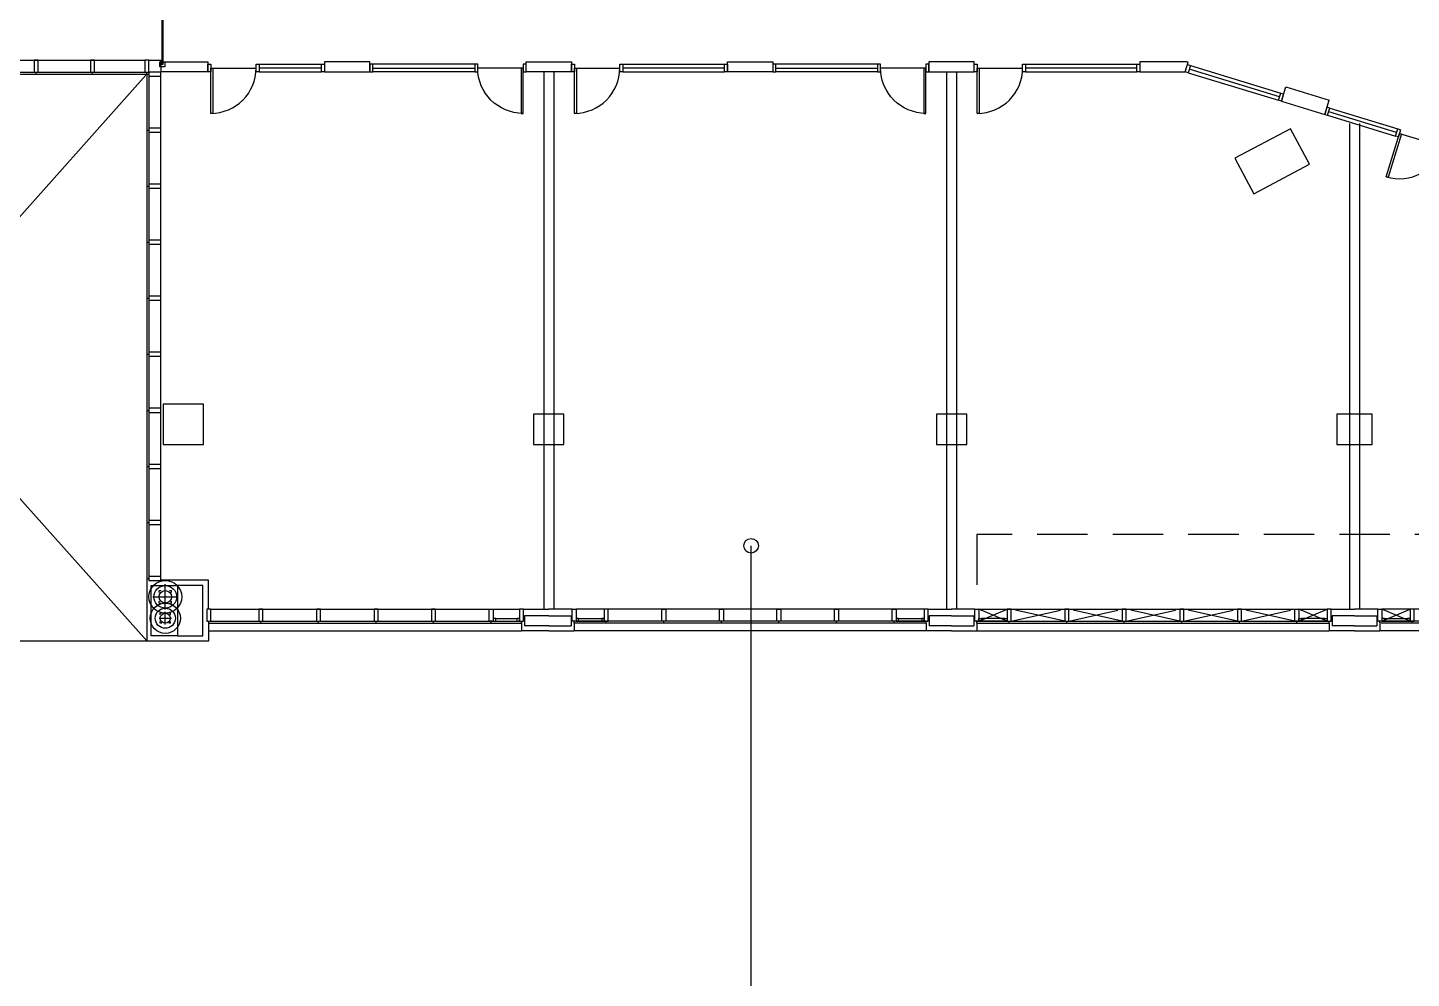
# Model space of a CAD drawing. Header units: millimetres. Extents: x -7448 to 427567, y 91657 to 341328.
# Drawn here: x 297826 to 325300, y 191642 to 210518 of the extents above; entities that cross this region are included whole.
import ezdxf

# ---------------------------------------------------------------- set-up
doc = ezdxf.new("R2010")
doc.units = ezdxf.units.MM
doc.header["$LTSCALE"] = 500
doc.header["$MEASUREMENT"] = 0
doc.linetypes.add('CONTINOUS', pattern=[0])
doc.linetypes.add('HOON1', pattern=[3, 2, -1])
doc.layers.add('e-plan', color=9, linetype='CONTINUOUS')
doc.layers.add('e-room-box', color=7, linetype='CONTINUOUS')

# ---------------------------------------------------------------- blocks, each defined once
blk = doc.blocks.new('2F 기둥 140514')
at = {"layer": 'e-plan', "ltscale": 0.5}
for points in [[(240598, 72200), (241398, 72200), (241398, 73000), (240598, 73000)], [(247953, 72200), (248553, 72200), (248553, 72800), (247953, 72800)], [(247953, 72200), (248553, 72200), (248553, 72800), (247953, 72800)], [(255953, 72200), (256553, 72200), (256553, 72800), (255953, 72800)], [(255953, 72200), (256553, 72200), (256553, 72800), (255953, 72800)], [(263903, 72200), (264603, 72200), (264603, 72800), (263903, 72800)], [(240883, 69400), (240883, 68400), (241383, 68400), (241383, 69400)]]:
    blk.add_lwpolyline(points, close=True, dxfattribs=at)
blk = doc.blocks.new('A$C786028D1')
at = {"layer": 'e-plan', "linetype": 'ByBlock'}
for p, q in [((-114678, -58992), (-114678, -58950)), ((-114678, -58950), (-114635, -58950)), ((-114553, -59325), (-114553, -58825)), ((-114470, -58950), (-114428, -58950)), ((-114428, -58992), (-114428, -58950)), ((-114803, -59075), (-114303, -59075)), ((-114678, -59200), (-114678, -59158)), ((-114678, -59200), (-114635, -59200)), ((-114470, -59200), (-114428, -59200)), ((-114428, -59200), (-114428, -59158)), ((-114678, -59500), (-114428, -59500)), ((-114619, -59400), (-114653, -59400)), ((-114653, -59434), (-114653, -59400)), ((-114653, -59600), (-114653, -59566)), ((-114619, -59600), (-114653, -59600)), ((-114553, -59625), (-114553, -59375)), ((-114453, -59400), (-114486, -59400)), ((-114453, -59600), (-114486, -59600)), ((-114453, -59434), (-114453, -59400)), ((-114453, -59600), (-114453, -59566))]:
    blk.add_line(p, q, dxfattribs=at)
for centre, radius in [((-114553, -59075), 325), ((-114553, -59500), 300)]:
    blk.add_circle(centre, radius, dxfattribs=at)
at = {"layer": 'e-plan', "linetype": 'CONTINOUS'}
for centre, radius in [((-114553, -59075), 225), ((-114553, -59500), 200)]:
    blk.add_circle(centre, radius, dxfattribs=at)
at = {"layer": 'e-plan', "linetype": 'Continuous'}
for centre, radius in [((-114553, -59075), 125), ((-114553, -59500), 100)]:
    blk.add_circle(centre, radius, dxfattribs=at)
blk = doc.blocks.new('A$C66941DA5')
at = {"layer": 'e-plan'}
blk.add_line((-900, 0), (0, 0), dxfattribs=at)
blk.add_lwpolyline([(-900, 0), (-860, 0), (-860, -900), (-900, -900)], close=True, dxfattribs=at)
blk.add_arc((-900, 0), 900, 270, 360, dxfattribs=at)
blk = doc.blocks.new('A$C6B9375F1')
at = {"layer": 'e-plan'}
blk.add_lwpolyline([(-30, 195), (-30, 155), (10, 155), (10, -80), (-70, -80), (-70, 155), (-30, 155)], dxfattribs=at)
blk = doc.blocks.new('syswin560')
at = {"layer": 'e-plan', "ltscale": 0.5}
for p, q in [((510, 0), (50, 0)), ((510, -50), (50, -50))]:
    blk.add_line(p, q, dxfattribs=at)
for points in [[(0, -50), (50, -50), (50, 0), (0, 0)], [(510, -50), (560, -50), (560, 0), (510, 0)]]:
    blk.add_lwpolyline(points, close=True, dxfattribs=at)
blk = doc.blocks.new('A$C3F8C4852')
at = {"layer": 'e-plan'}
for p, q in [((463, 430), (0, 430)), ((0, 300), (443, 300)), ((7537, 430), (8000, 430)), ((8000, 300), (7557, 300)), ((0, 100), (443, 100)), ((503, 195), (7497, 195)), ((503, 155), (7497, 155)), ((503, 155), (503, 0)), ((7497, 155), (7497, 0)), ((8000, 100), (7557, 100)), ((0, 0), (503, 0)), ((503, 0), (7497, 0)), ((8000, 0), (7497, 0))]:
    blk.add_line(p, q, dxfattribs=at)
at = {"layer": 'e-plan', "ltscale": 0.5}
for p, q in [((443, 300), (443, 100)), ((543, 430), (7457, 430)), ((7557, 300), (7557, 100))]:
    blk.add_line(p, q, dxfattribs=at)
at = {"layer": 'e-plan', "ltscale": 0.5, "rotation": 180}
blk.add_blockref('A$C6B9375F1', (473, 350), dxfattribs=at)
at = {"layer": 'e-plan', "ltscale": 0.5, "extrusion": (0, 0, -1), "zscale": -1, "rotation": 180}
blk.add_blockref('A$C6B9375F1', (-1173, 350), dxfattribs=at)
at = {"layer": 'e-plan', "ltscale": 0.5, "xscale": -1, "rotation": 180}
for p in [(2316, 350), (3459, 350), (4601, 350), (5744, 350), (7527, 350)]:
    blk.add_blockref('A$C6B9375F1', p, dxfattribs=at)
at = {"layer": 'e-plan', "ltscale": 0.5, "extrusion": (0, 0, -1), "xscale": -1, "zscale": -1, "rotation": 180}
blk.add_blockref('A$C6B9375F1', (-6827, 350), dxfattribs=at)
at = {"layer": 'e-plan', "xscale": -1, "rotation": 180}
for p in [(543, 195), (6897, 195)]:
    blk.add_blockref('syswin560', p, dxfattribs=at)
blk = doc.blocks.new('syswin520')
at = {"layer": 'e-plan', "ltscale": 0.5}
for p, q in [((470, 0), (50, 0)), ((470, -50), (50, -50))]:
    blk.add_line(p, q, dxfattribs=at)
for points in [[(0, -50), (50, -50), (50, 0), (0, 0)], [(470, -50), (520, -50), (520, 0), (470, 0)]]:
    blk.add_lwpolyline(points, close=True, dxfattribs=at)
blk = doc.blocks.new('1~2F TC-140305')
at = {"layer": 'e-plan', "ltscale": 0.5, "elevation": 0}
blk.add_lwpolyline([(-92938, -51074), (-91834, -50487), (-92210, -49781), (-93313, -50368)], close=True, dxfattribs=at)

msp = doc.modelspace()

# ---------------------------------------------------------------- linework, layer by layer
at = {"layer": 'e-plan'}
for p, q in [((300492, 212792), (300492, 209792)), ((300512, 212792), (300512, 209792)), ((290112, 209637), (300192, 209637)), ((290192, 209872), (300152, 209872)), ((302422, 209792), (303662, 209792)), ((303662, 209717), (302422, 209717)), ((302422, 209642), (303662, 209642)), ((306702, 209792), (304682, 209792)), ((304682, 209717), (306702, 209717)), ((306702, 209642), (304682, 209642)), ((308072, 209642), (308072, 198972)), ((308272, 209642), (308272, 198972)), ((309642, 209792), (311662, 209792)), ((311662, 209717), (309642, 209717)), ((309642, 209642), (311662, 209642)), ((314702, 209792), (312682, 209792)), ((312682, 209717), (314702, 209717)), ((314702, 209642), (312682, 209642)), ((316072, 209642), (316072, 198972)), ((316272, 209642), (316272, 198972)), ((317642, 209792), (319852, 209792)), ((319852, 209717), (317642, 209717)), ((317642, 209642), (319852, 209642)), ((322685, 209148), (320891, 209696)), ((320913, 209768), (322706, 209220)), ((290152, 209597), (300192, 209597)), ((300192, 209597), (300192, 199582)), ((300232, 209597), (300232, 199582)), ((300467, 199622), (300467, 209557)), ((320869, 209624), (322663, 209076)), ((325008, 208438), (323660, 208850)), ((323682, 208921), (325030, 208509)), ((323638, 208778), (324986, 208366)), ((324072, 208615), (324072, 198972)), ((324272, 208615), (324272, 198972)), ((307669, 198972), (308172, 198972)), ((324635, 198972), (324172, 198972)), ((301422, 198737), (307629, 198737)), ((301422, 198697), (307629, 198697)), ((308172, 198842), (307689, 198842)), ((308172, 198642), (307689, 198642)), ((324172, 198842), (324615, 198842)), ((324172, 198642), (324615, 198642)), ((327601, 198737), (324675, 198737)), ((331669, 198697), (324675, 198697)), ((324675, 198677), (324675, 198542)), ((301422, 198542), (307629, 198542)), ((308172, 198542), (307629, 198542)), ((324172, 198542), (324675, 198542)), ((331669, 198542), (324675, 198542))]:
    msp.add_line(p, q, dxfattribs=at)
at = {"layer": 'e-plan', "ltscale": 0.5}
for p, q in [((290157, 209577), (300192, 198342)), ((300172, 209577), (290167, 198342)), ((322720, 209059), (322808, 209346)), ((322808, 209346), (323668, 209082)), ((323581, 208796), (323668, 209082)), ((322720, 209059), (323581, 208796)), ((301462, 198972), (307589, 198972)), ((331629, 198972), (324715, 198972)), ((307629, 198717), (307629, 198542)), ((307689, 198842), (307689, 198642)), ((324615, 198842), (324615, 198642)), ((290167, 198342), (300192, 198342))]:
    msp.add_line(p, q, dxfattribs=at)
at = {"layer": 'e-plan', "linetype": 'HOON1'}
for p, q in [((316715, 198737), (317275, 198972)), ((317275, 198737), (316715, 198972)), ((317355, 198737), (318418, 198972)), ((318418, 198737), (317355, 198972)), ((318498, 198737), (319561, 198972)), ((319561, 198737), (318498, 198972)), ((319641, 198737), (320704, 198972)), ((320704, 198737), (319641, 198972)), ((320784, 198737), (321846, 198972)), ((321846, 198737), (320784, 198972)), ((321926, 198737), (322989, 198972)), ((322989, 198737), (321926, 198972)), ((323069, 198737), (323629, 198972)), ((323629, 198737), (323069, 198972)), ((324715, 198737), (325275, 198972)), ((325275, 198737), (324715, 198972))]:
    msp.add_line(p, q, dxfattribs=at)
at = {"layer": 'e-plan'}
for points in [[(300467, 209637), (300232, 209637), (300232, 209872), (300467, 209872)], [(300517, 209742), (300517, 209742), (300487, 209742), (300487, 209742), (300452, 209742), (300452, 209842), (300487, 209842), (300487, 209792), (300517, 209792), (300517, 209842), (300552, 209842), (300552, 209742)], [(301462, 209642), (301402, 209642), (301402, 209792), (301462, 209792)], [(302422, 209642), (302362, 209642), (302362, 209792), (302422, 209792)], [(303722, 209642), (303662, 209642), (303662, 209792), (303722, 209792)], [(304622, 209642), (304682, 209642), (304682, 209792), (304622, 209792)], [(306702, 209642), (306762, 209642), (306762, 209792), (306702, 209792)], [(307662, 209642), (307722, 209642), (307722, 209792), (307662, 209792)], [(308682, 209642), (308622, 209642), (308622, 209792), (308682, 209792)], [(309642, 209642), (309582, 209642), (309582, 209792), (309642, 209792)], [(311722, 209642), (311662, 209642), (311662, 209792), (311722, 209792)], [(312622, 209642), (312682, 209642), (312682, 209792), (312622, 209792)], [(314702, 209642), (314762, 209642), (314762, 209792), (314702, 209792)], [(315662, 209642), (315722, 209642), (315722, 209792), (315662, 209792)], [(316682, 209642), (316622, 209642), (316622, 209792), (316682, 209792)], [(317642, 209642), (317582, 209642), (317582, 209792), (317642, 209792)], [(319912, 209642), (319852, 209642), (319852, 209792), (319912, 209792)], [(320869, 209624), (320812, 209642), (320856, 209785), (320913, 209768)], [(322720, 209059), (322663, 209076), (322706, 209220), (322764, 209202)], [(323581, 208795), (323638, 208778), (323682, 208921), (323624, 208939)], [(325043, 208348), (324986, 208366), (325030, 208509), (325087, 208492)]]:
    msp.add_lwpolyline(points, close=True, dxfattribs=at)
at = {"layer": 'e-plan', "ltscale": 0.5}
for points in [[(300452, 209842), (301402, 209842), (301402, 209642), (300467, 209642)], [(304622, 209842), (303722, 209842), (303722, 209642), (304622, 209642), (304622, 209842)], [(311722, 209842), (312622, 209842), (312622, 209642), (311722, 209642), (311722, 209842)], [(320871, 209833), (320842, 209842), (319912, 209842), (319912, 209642), (320812, 209642), (320871, 209833)], [(300192, 199582), (300192, 198342), (301422, 198342), (301422, 198697)], [(300467, 199552), (301412, 199552), (301412, 198972)]]:
    msp.add_lwpolyline(points, dxfattribs=at)
for points in [[(308622, 209642), (307722, 209642), (307722, 209842), (308622, 209842), (308622, 209642)], [(315722, 209642), (316622, 209642), (316622, 209842), (315722, 209842), (315722, 209642)]]:
    msp.add_lwpolyline(points, close=True, dxfattribs=at)
at = {"layer": 'e-plan', "linetype": 'HOON1'}
msp.add_lwpolyline([(339669, 198972), (339669, 200452), (331172, 200452), (331172, 202642), (326372, 202642), (326372, 200452), (316675, 200452), (316675, 198952)], dxfattribs=at)
at = {"layer": 'e-plan'}
msp.add_lwpolyline([(300802, 198442), (300277, 198442), (300277, 199442), (300802, 199442)], dxfattribs=at)
at = {"layer": 'e-room-box'}
msp.add_line((312191, 184466), (312191, 200230), dxfattribs=at)
msp.add_circle((312191, 200230), 145, dxfattribs=at)

# ---------------------------------------------------------------- block references
at = {"layer": 'e-plan'}
for name, p in [('A$C786028D1', (415112, 258292)), ('1~2F TC-140305', (415112, 258292)), ('2F 기둥 140514', (59920, 130042)), ('A$C66941DA5', (302362, 209717)), ('A$C66941DA5', (309582, 209717)), ('A$C66941DA5', (317582, 209717)), ('A$C3F8C4852', (316172, 198542))]:
    msp.add_blockref(name, p, dxfattribs=at)
at = {"layer": 'e-plan', "xscale": -1}
for p, rotation in [((298024, 209792), 180), ((299145, 209792), 180), ((300222, 209792), 180), ((300387, 209567), 90), ((300387, 208454), 90), ((300387, 207341), 90), ((300387, 206229), 90), ((300387, 205116), 90), ((300387, 204003), 90), ((300387, 202890), 90), ((300387, 201777), 90), ((300387, 200665), 90), ((300387, 199552), 90), ((302488, 198892), 180), ((303631, 198892), 180), ((304774, 198892), 180), ((305916, 198892), 180), ((307659, 198892), 180)]:
    msp.add_blockref('A$C6B9375F1', p, dxfattribs=dict(at, rotation=rotation))
for name, p in [('A$C66941DA5', (306762, 209717)), ('A$C66941DA5', (314762, 209717)), ('A$C3F8C4852', (316172, 198542))]:
    msp.add_blockref(name, p, dxfattribs=at)
at = {"layer": 'e-plan'}
for name, p, rotation in [('A$C66941DA5', (325926, 208157), 343.0025023013706), ('syswin520', (307589, 198737), 180), ('syswin560', (325275, 198737), 180)]:
    msp.add_blockref(name, p, dxfattribs=dict(at, rotation=rotation))
at = {"layer": 'e-plan', "extrusion": (0, 0, -1), "zscale": -1, "rotation": 180}
msp.add_blockref('A$C6B9375F1', (-301452, 198892), dxfattribs=at)
at = {"layer": 'e-plan', "extrusion": (0, 0, -1), "xscale": -1, "zscale": -1, "rotation": 180}
msp.add_blockref('A$C6B9375F1', (-306999, 198892), dxfattribs=at)
at = {"layer": 'e-plan', "ltscale": 0.5, "rotation": 180}
msp.add_blockref('A$C6B9375F1', (324645, 198892), dxfattribs=at)
at = {"layer": 'e-plan', "ltscale": 0.5, "extrusion": (0, 0, -1), "zscale": -1, "rotation": 180}
msp.add_blockref('A$C6B9375F1', (-325345, 198892), dxfattribs=at)

doc.saveas('drawing.dxf')
